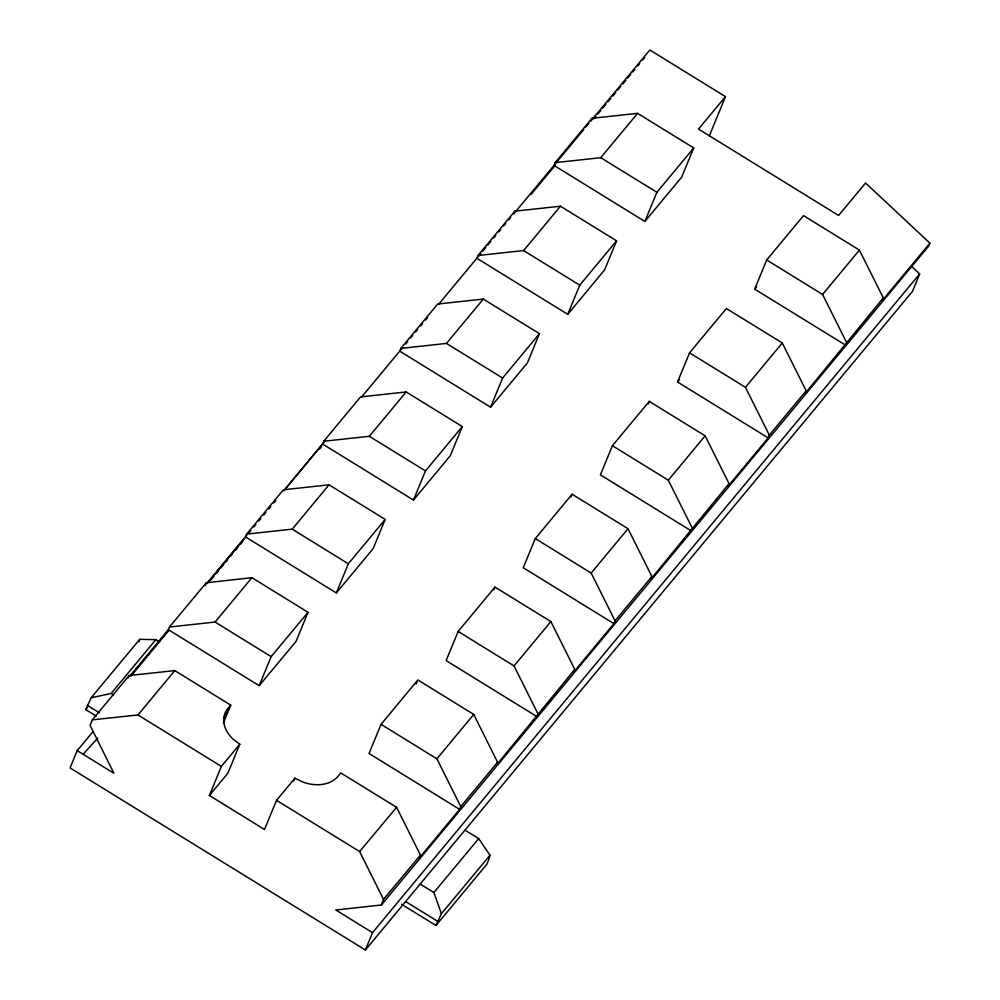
<?xml version="1.0" encoding="UTF-8"?>
<svg xmlns="http://www.w3.org/2000/svg" width="1000" height="1000" viewBox="0 0 1000 1000"><rect width="100%" height="100%" fill="white"/><g stroke="black" fill="none" stroke-linecap="round" stroke-linejoin="round"><path stroke-width="1.5" d="M139 641.762L139.713 639.325L155.812 639.688L159.562 642M464.95 830.125L478.675 838.587L489.975 855.263L488.55 860.113L486.838 864.275L435.975 925.5L401.488 904.237M77.2 750.625L113.888 773.213L90.075 725.337L92.338 719.837L129.162 675.512L174.788 670.6L230.75 705.125L227.75 708.75A32.675 23.625 22.4 0 0 233.2 739.262L239.8 744.237L221.363 766.4L209.375 795.475L264.5 829.475L276.537 800.337L294.913 778.162L302.525 781.912A32.675 23.6 22.3 0 0 337.788 776.538L340.788 772.938L396.6 807.312L420.45 855.125L383.5 899.362L381.362 904.987L335.763 910L372.525 932.65L365.387 950L70.075 767.938L77.2 750.625L93.162 731.413M420.45 855.125L419.35 857.9L459.65 809.388L369.038 753.512L381.05 724.35L417.85 679.95L473.738 714.438L497.562 762.237L496.475 765.013L574.75 669.388L550.875 621.575L494.988 587.1L458.15 631.45L446.125 660.612L536.775 716.488M459.65 809.388L460.775 806.6L497.562 762.237M709.325 135.875L725.475 96.625L649.85 50L590.825 121.062L591.962 118.3L637.587 113.35L693.725 147.95L681.712 177.1L644.875 221.45L553.987 165.413L555.125 162.65L591.962 118.3M911.812 266.625L919.638 273.95L912.55 291.275L365.387 950M96.325 716.125L85.712 709.587L91.175 697.763L139.713 639.325M128.05 678.2L129.162 675.512M168.35 629.675L169.45 627.025L206.312 582.737L251.9 577.688L308.038 612.3L296.025 641.438L259.175 685.675L168.35 629.675L130.013 675.837M245.438 536.888L246.588 534.125L283.412 489.775L329.038 484.812L385.175 519.425L373.162 548.575L336.325 592.925L245.438 536.888L207.113 583.038M322.575 444.012L323.713 441.25L360.55 396.912L406.175 391.95L462.312 426.562L450.3 455.7L413.462 500.05L322.575 444.012L283.725 490.962M223.762 718.425L227.75 708.75M223.363 723.112L230.75 705.125M259.175 685.675L271.15 656.625L308.038 612.3M400.85 348.387L399.712 351.15L490.6 407.188L527.438 362.837L539.45 333.688L483.312 299.075L437.688 304.037L400.85 348.387L446.475 343.425L502.612 378.038L490.6 407.188M239.8 744.237L227.838 773.288L209.375 795.475M336.325 592.925L348.338 563.775L385.175 519.425M477.987 255.512L476.85 258.288L567.737 314.312L604.575 269.962L616.587 240.825L560.45 206.213L514.825 211.175L477.987 255.512L523.612 250.562L579.75 285.175L567.737 314.312M514.825 211.175L513.688 213.938L583.85 129.45M293.775 780.938L294.913 778.162M413.462 500.05L425.475 470.913L462.312 426.562M416.138 684.125L417.275 681.338M644.875 221.45L656.888 192.3L693.725 147.95M493.837 589.875L494.988 587.1M691.05 530.75L600.4 474.875L612.425 445.712L649.25 401.362L705.15 435.838L729.025 483.65L650.75 579.275L651.888 576.512L628.013 528.713L572.112 494.237L535.288 538.575L523.263 567.737L613.913 623.625L573.612 672.15L574.75 669.388M570.975 497.013L572.112 494.237M648.112 404.15L649.25 401.362M435.975 925.5L441.425 913.713L489.975 855.263M729.025 483.65L727.887 486.413L768.188 437.887L677.537 382L689.55 352.85L726.388 308.5L782.275 342.975L806.162 390.775L805.013 393.537L883.3 297.913L859.412 250.1L803.525 215.625L766.688 259.975L754.675 289.137L845.325 345.012M613.913 623.625L615.05 620.862L651.888 576.512M768.188 437.887L769.325 435.125L806.162 390.775M883.3 297.913L882.15 300.675L929.925 243.162L865.575 183L838.6 215.463L698.5 129.088L725.475 96.625M929.925 243.162L928.775 245.912L381.362 904.987M205.138 585.413L206.312 582.737M85.712 709.587L87.263 707.725M132.287 673.913L134.275 671.5M136.263 669.1L139.25 665.487M141.25 663.075L144.238 659.463M146.225 657.062L149.225 653.45M151.213 651.038L154.2 647.425M156.188 645.025L159.188 641.413M161.175 639L164.163 635.4M166.163 632.987L168.15 630.575M207 583.638L246.863 535.487M248.85 533.088L250.85 530.675M253.837 527.062L255.825 524.663M258.812 521.05L260.812 518.638M263.8 515.037L265.788 512.625M268.775 509.012L270.775 506.613M273.762 503L275.75 500.588M92.338 719.837L137.963 714.975L174.788 670.6M169.45 627.025L215.075 622.05L251.9 577.688M91.175 697.763L111.137 693.475L155.812 639.688M284.237 490.175L324.575 441.625M361.375 397.3L402.7 347.55M405.688 343.963L407.675 341.562M410.662 337.962L412.663 335.562M415.65 331.975L417.638 329.575M420.625 325.975L422.612 323.587M425.6 319.988L427.587 317.587M438.512 304.438L480.838 253.487M482.825 251.088L485.812 247.5M487.8 245.1L490.788 241.5M493.775 237.9L495.763 235.512M498.75 231.912L500.75 229.513M503.738 225.925L505.725 223.525M508.713 219.925L510.7 217.525M585.85 127.062L588.837 123.462M130.975 676.087L168.888 630.45M210.787 580.013L213.775 576.4M215.775 574L218.762 570.4M220.763 568L223.75 564.4M225.75 561.987L227.738 559.587M230.738 555.988L232.725 553.587M235.725 549.987L237.712 547.587M240.712 543.975L242.7 541.575M319.513 449.1L321.512 446.7M531 194.488L554.938 165.662M593.85 118.825L595.837 116.412M597.837 114.012L600.825 110.412M602.825 108.012L605.812 104.412M607.812 102L610.8 98.4M612.8 96L615.788 92.4M617.788 90L620.775 86.388M622.775 83.987L625.763 80.388M627.762 77.987L630.75 74.388M632.75 71.975L634.75 69.575M637.737 65.975L639.738 63.575M642.725 59.975L644.725 57.562M246.588 534.125L292.213 529.163L329.038 484.812M323.713 441.25L369.338 436.3L406.175 391.95M446.475 343.425L483.312 299.075M523.612 250.562L560.45 206.213M555.125 162.65L600.75 157.688L637.587 113.35M502.612 378.038L539.45 333.688M579.75 285.175L616.587 240.825M677.537 382L679.525 379.613M754.675 289.137L756.663 286.737M460.775 806.6L436.9 758.8L473.738 714.438M537.913 713.725L514.038 665.925L550.875 621.575M615.05 620.862L591.175 573.05L628.013 528.713M692.188 527.987L668.312 480.188L705.15 435.838M769.325 435.125L745.45 387.312L782.275 342.975M846.462 342.25L822.588 294.45L859.412 250.1M372.525 932.65L919.638 273.95M441.425 913.713L433.9 892.513L478.675 838.587M383.5 899.362L359.625 851.55L396.6 807.312M83.138 754.275L97.775 738.037M420.138 884.062L433.9 892.513M600.75 157.688L656.888 192.3M766.688 259.975L822.588 294.45M689.55 352.85L745.45 387.312M612.425 445.712L668.312 480.188M369.338 436.3L425.475 470.913M535.288 538.575L591.175 573.05M292.213 529.163L348.338 563.775M458.15 631.45L514.038 665.925M381.05 724.35L436.9 758.8M215.075 622.05L271.15 656.625M111.137 693.475L113.637 695.013M276.537 800.337L359.625 851.55M137.963 714.975L221.363 766.4M87.438 705.425L99.375 712.788M405.85 901.712L437.7 921.338"/></g></svg>
